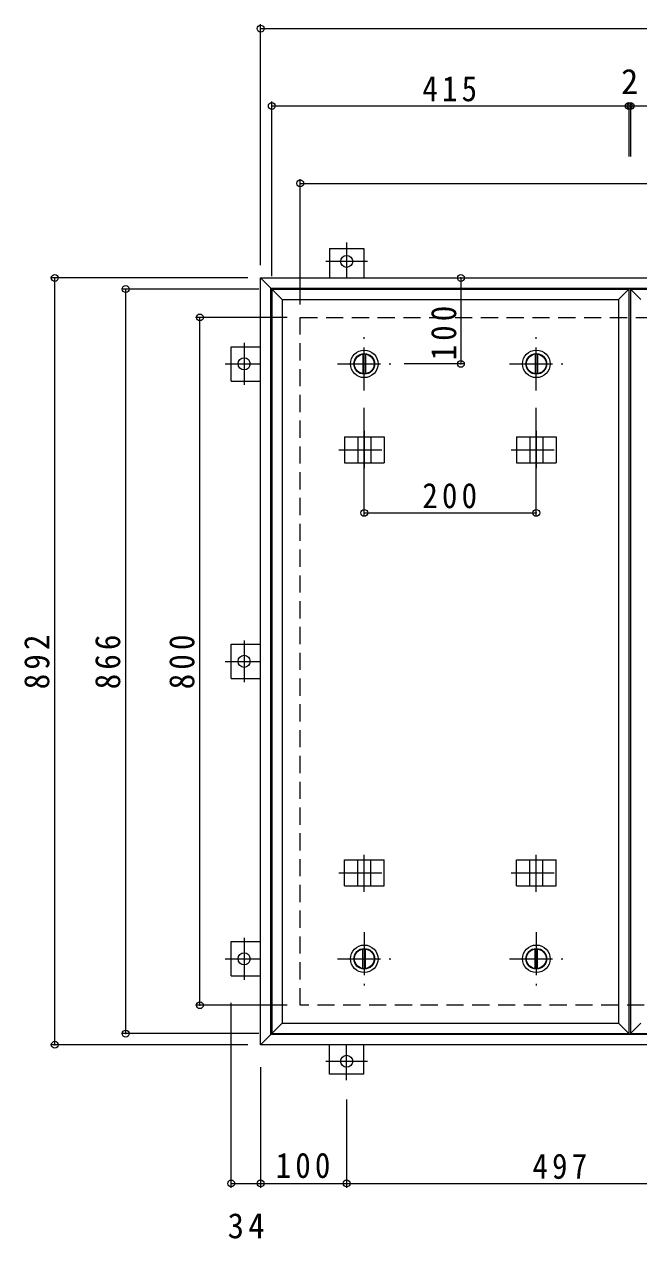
# Model space of a CAD drawing. Units: millimetres at full size, sheet at 1:10. Extents: x -2570 to 2371, y -1962 to 1232.
# Drawn here: x -2202 to -1488, y -211 to 1202 of the extents above; entities that cross this region are included whole.
import ezdxf
from ezdxf.enums import TextEntityAlignment as Align

# ---------------------------------------------------------------- set-up
doc = ezdxf.new("R2010")
doc.units = ezdxf.units.MM
doc.header["$LTSCALE"] = 10
doc.header["$PDMODE"] = 32
doc.header["$PDSIZE"] = 8
doc.linetypes.add('CHAIN1', pattern=[8, 5, -1, 1, -1])
doc.linetypes.add('DASHED2', pattern=[3, 2, -1])
for name, color, linetype, lineweight in [('0-1_躯体', 2, 'DASHED2', 9), ('0-2_仕上', 4, 'Continuous', 9), ('0-3_建具', 4, 'Continuous', 9), ('0-C', 2, 'Continuous', 9), ('0-E', 3, 'Continuous', 9), ('0-F', 7, 'Continuous', 9)]:
    doc.layers.add(name, color=color, linetype=linetype, lineweight=lineweight)
doc.styles.add('ＭＳ ゴシック', font='')
doc.styles.get('ＭＳ ゴシック').set_extended_font_data('MS Gothic')

msp = doc.modelspace()

# ---------------------------------------------------------------- linework, layer by layer
at = {"layer": '0-1_躯体'}
for p, q in [((-1881.46, 860.53), (-281.46, 860.53)), ((-1881.46, 60.53), (-1881.46, 860.53)), ((-281.46, 60.53), (-1881.46, 60.53))]:
    msp.add_line(p, q, dxfattribs=at)
at = {"layer": '0-2_仕上'}
for p, q in [((-1914.46, 893.53), (-1914.46, 27.53)), ((-1499.46, 893.53), (-1499.46, 27.53)), ((-1497.46, 893.53), (-1497.46, 27.53)), ((-1902.46, 881.53), (-1902.46, 39.53)), ((-1511.46, 881.53), (-1511.46, 39.53))]:
    msp.add_line(p, q, dxfattribs=at)
for points in [[(-1902.46, 881.53), (-1914.46, 893.53), (-1499.46, 893.53)], [(-1902.46, 881.53), (-1511.46, 881.53), (-1499.46, 893.53)], [(-1485.46, 881.53), (-1497.46, 893.53), (-1082.46, 893.53)], [(-1902.46, 39.53), (-1914.46, 27.53), (-1499.46, 27.53)], [(-1902.46, 39.53), (-1511.46, 39.53), (-1499.46, 27.53)], [(-1485.46, 39.53), (-1497.46, 27.53), (-1082.46, 27.53)]]:
    msp.add_lwpolyline(points, dxfattribs=at)
at = {"layer": '0-3_建具', "color": 2}
for p, q in [((-1927.46, 906.53), (-1915.46, 894.53)), ((-1927.46, 906.53), (-235.46, 906.53)), ((-1927.46, 14.53), (-1927.46, 906.53)), ((-1915.46, 894.53), (-247.46, 894.53)), ((-1915.46, 26.53), (-1915.46, 894.53)), ((-1915.46, 26.53), (-1927.46, 14.53)), ((-235.46, 14.53), (-1927.46, 14.53)), ((-247.46, 26.53), (-1915.46, 26.53))]:
    msp.add_line(p, q, dxfattribs=at)
at = {"layer": '0-3_建具'}
for p, q in [((-1830.04, 721.53), (-1830.04, 691.53)), ((-1830.04, 721.53), (-1783.87, 721.53)), ((-1814.46, 721.53), (-1814.46, 691.53)), ((-1799.46, 721.53), (-1799.46, 691.53)), ((-1783.87, 721.53), (-1783.87, 691.53)), ((-1630.04, 721.53), (-1630.04, 691.53)), ((-1630.04, 721.53), (-1583.87, 721.53)), ((-1614.46, 721.53), (-1614.46, 691.53)), ((-1599.46, 721.53), (-1599.46, 691.53)), ((-1583.87, 721.53), (-1583.87, 691.53)), ((-1830.04, 691.53), (-1783.87, 691.53)), ((-1630.04, 691.53), (-1583.87, 691.53)), ((-1830.04, 199.53), (-1830.04, 229.53)), ((-1830.04, 229.53), (-1783.87, 229.53)), ((-1814.46, 199.53), (-1814.46, 229.53)), ((-1799.46, 199.53), (-1799.46, 229.53)), ((-1783.87, 199.53), (-1783.87, 229.53)), ((-1630.04, 199.53), (-1630.04, 229.53)), ((-1630.04, 229.53), (-1583.87, 229.53)), ((-1614.46, 199.53), (-1614.46, 229.53)), ((-1599.46, 199.53), (-1599.46, 229.53)), ((-1583.87, 199.53), (-1583.87, 229.53)), ((-1830.04, 199.53), (-1783.87, 199.53)), ((-1630.04, 199.53), (-1583.87, 199.53))]:
    msp.add_line(p, q, dxfattribs=at)
at = {"layer": '0-3_建具', "linetype": 'CHAIN1'}
for p, q in [((-1806.96, 728.65), (-1806.96, 685.41)), ((-1606.96, 728.65), (-1606.96, 685.41)), ((-1836.37, 706.53), (-1777.55, 706.53)), ((-1636.37, 706.53), (-1577.55, 706.53)), ((-1806.96, 192.41), (-1806.96, 235.65)), ((-1606.96, 192.41), (-1606.96, 235.65)), ((-1836.37, 214.53), (-1777.55, 214.53)), ((-1636.37, 214.53), (-1577.55, 214.53))]:
    msp.add_line(p, q, dxfattribs=at)
at = {"layer": '0-C', "linetype": 'CHAIN1'}
for p, q in [((-1806.96, 775.53), (-1806.96, 837.53)), ((-1606.96, 775.53), (-1606.96, 837.53)), ((-1837.96, 806.53), (-1775.96, 806.53)), ((-1637.96, 806.53), (-1575.96, 806.53)), ((-1806.96, 145.53), (-1806.96, 83.53)), ((-1606.96, 145.53), (-1606.96, 83.53)), ((-1837.96, 114.53), (-1775.96, 114.53)), ((-1637.96, 114.53), (-1575.96, 114.53))]:
    msp.add_line(p, q, dxfattribs=at)
at = {"layer": '0-C'}
for p, q in [((-1808.46, 817.93), (-1808.46, 795.13)), ((-1805.46, 817.93), (-1805.46, 795.13)), ((-1608.46, 817.93), (-1608.46, 795.13)), ((-1605.46, 817.93), (-1605.46, 795.13)), ((-1808.46, 103.13), (-1808.46, 125.93)), ((-1805.46, 103.13), (-1805.46, 125.93)), ((-1608.46, 103.13), (-1608.46, 125.93)), ((-1605.46, 103.13), (-1605.46, 125.93))]:
    msp.add_line(p, q, dxfattribs=at)
for centre, radius in [((-1806.96, 806.53), 16), ((-1606.96, 806.53), 16), ((-1806.96, 806.53), 12), ((-1806.96, 806.53), 11.5), ((-1606.96, 806.53), 12), ((-1606.96, 806.53), 11.5), ((-1806.96, 114.53), 16), ((-1606.96, 114.53), 16), ((-1806.96, 114.53), 12), ((-1806.96, 114.53), 11.5), ((-1606.96, 114.53), 12), ((-1606.96, 114.53), 11.5)]:
    msp.add_circle(centre, radius, dxfattribs=at)
at = {"layer": '0-E', "linetype": 'CHAIN1'}
for p, q in [((-1827.46, 947.71), (-1827.46, 906.53)), ((-1803.08, 925.73), (-1851.83, 925.73)), ((-1946.66, 830.91), (-1946.66, 782.16)), ((-1968.63, 806.53), (-1927.46, 806.53)), ((-1946.66, 484.91), (-1946.66, 436.16)), ((-1968.63, 460.53), (-1927.46, 460.53)), ((-1946.66, 138.91), (-1946.66, 90.15)), ((-1968.63, 114.53), (-1927.46, 114.53)), ((-1827.46, -26.64), (-1827.46, 14.53)), ((-1851.83, -4.67), (-1803.08, -4.67))]:
    msp.add_line(p, q, dxfattribs=at)
at = {"layer": '0-E'}
for p, q in [((-1847.46, 940.73), (-1807.46, 940.73)), ((-1847.46, 940.73), (-1847.46, 906.53)), ((-1807.46, 940.73), (-1807.46, 906.53)), ((-1961.66, 786.53), (-1961.66, 826.53)), ((-1961.66, 826.53), (-1927.46, 826.53)), ((-1961.66, 786.53), (-1927.46, 786.53)), ((-1961.66, 440.53), (-1961.66, 480.53)), ((-1961.66, 480.53), (-1927.46, 480.53)), ((-1961.66, 440.53), (-1927.46, 440.53)), ((-1961.66, 94.53), (-1961.66, 134.53)), ((-1961.66, 134.53), (-1927.46, 134.53)), ((-1961.66, 94.53), (-1927.46, 94.53)), ((-1847.46, -19.67), (-1847.46, 14.53)), ((-1807.46, -19.67), (-1807.46, 14.53)), ((-1807.46, -19.67), (-1847.46, -19.67))]:
    msp.add_line(p, q, dxfattribs=at)
for centre in [(-1827.46, 925.73), (-1946.66, 806.53), (-1946.66, 460.53), (-1946.66, 114.53), (-1827.46, -4.67)]:
    msp.add_circle(centre, 7, dxfattribs=at)
at = {"layer": '0-F'}
for p, q in [((-1927.46, 921.53), (-1927.46, 1201.53)), ((-1927.46, 1196.53), (-235.46, 1196.53)), ((-1914.46, 908.53), (-1914.46, 1111.53)), ((-1914.46, 1106.53), (-1499.46, 1106.53)), ((-1499.46, 1109.53), (-1499.46, 1047.68)), ((-1499.46, 1106.53), (-1497.46, 1106.53)), ((-1497.46, 1109.53), (-1497.46, 1047.68)), ((-1497.46, 1106.53), (-1082.46, 1106.53)), ((-1881.46, 875.53), (-1881.46, 1021.53)), ((-1881.46, 1016.53), (-281.46, 1016.53)), ((-1942.46, 906.53), (-2171.71, 906.53)), ((-2166.71, 14.53), (-2166.71, 906.53)), ((-1694.65, 906.53), (-1694.65, 806.53)), ((-1929.46, 893.53), (-2089.25, 893.53)), ((-2084.25, 27.53), (-2084.25, 893.53)), ((-1896.46, 860.53), (-2003.08, 860.53)), ((-1998.08, 60.53), (-1998.08, 860.53)), ((-1691.65, 806.53), (-1760.78, 806.53)), ((-1806.96, 630.23), (-1806.96, 755.53)), ((-1606.96, 630.23), (-1606.96, 755.53)), ((-1806.96, 633.23), (-1606.96, 633.23)), ((-1896.46, 60.53), (-2003.08, 60.53)), ((-1961.66, -151.83), (-1961.66, 63.32)), ((-1942.46, 14.53), (-2171.71, 14.53)), ((-1929.46, 27.53), (-2089.25, 27.53)), ((-1927.46, -11.68), (-1927.46, -151.83)), ((-1827.46, -48.98), (-1827.46, -151.83)), ((-1961.66, -146.83), (-1927.46, -146.83)), ((-1927.46, -146.83), (-1827.46, -146.83)), ((-1827.46, -146.83), (-1330.46, -146.83))]:
    msp.add_line(p, q, dxfattribs=at)
for p in [(-1927.46, 1196.53), (-1914.46, 1106.53), (-1499.46, 1106.53), (-1497.46, 1106.53), (-1881.46, 1016.53), (-2166.71, 906.53), (-1694.65, 906.53), (-2084.25, 893.53), (-1998.08, 860.53), (-1694.65, 806.53), (-1806.96, 633.23), (-1606.96, 633.23), (-1998.08, 60.53), (-2084.25, 27.53), (-2166.71, 14.53), (-1961.66, -146.83), (-1927.46, -146.83), (-1827.46, -146.83)]:
    msp.add_point(p, dxfattribs=at)

# ---------------------------------------------------------------- texts
at = {"layer": '0-F', "color": 2, "style": 'ＭＳ ゴシック'}
msp.add_text('2', height=29.33, dxfattribs=at).set_placement((-1508.46, 1111.53), align=Align.BOTTOM_LEFT)
at = {"layer": '0-F', "color": 2, "char_height": 29.33, "attachment_point": 7, "style": 'ＭＳ ゴシック'}
for s, insert in [('\\T1.27;\\W0.9;415', (-1739.46, 1111.53)), ('\\T1.27;\\W0.9;200', (-1739.46, 638.23)), ('\\T1.27;\\W0.9;100', (-1909.96, -140.83)), ('\\T1.27;\\W0.9;497', (-1611.46, -141.83)), ('\\T1.27;\\W0.95;34', (-1965.81, -211.06))]:
    msp.add_mtext(s, dxfattribs=dict(at, insert=insert))
at = {"layer": '0-F', "color": 2, "char_height": 29.33, "attachment_point": 7, "rotation": 90, "style": 'ＭＳ ゴシック'}
for s, insert in [('\\T1.27;\\W0.9;100', (-1699.65, 810.54)), ('\\T1.27;\\W0.9;892', (-2172.71, 428.03)), ('\\T1.27;\\W0.9;866', (-2090.25, 428.03)), ('\\T1.27;\\W0.9;800', (-2004.08, 428.03))]:
    msp.add_mtext(s, dxfattribs=dict(at, insert=insert))

doc.saveas('drawing.dxf')
